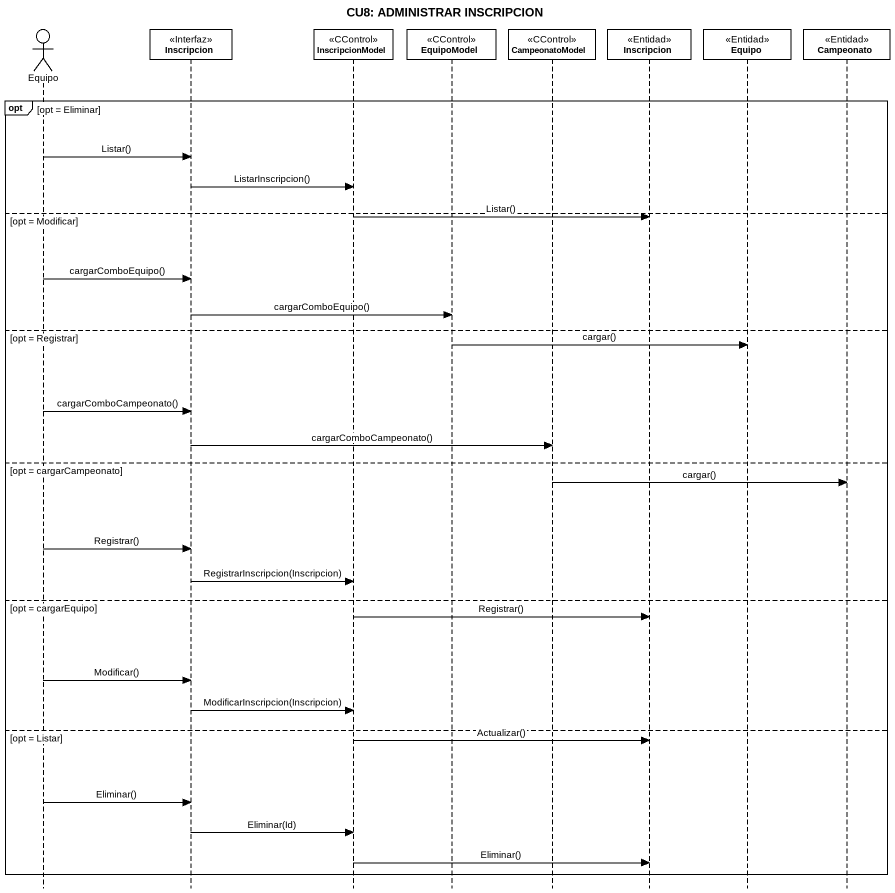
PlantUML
@startuml
title CU8: ADMINISTRAR INSCRIPCION
hide footbox
actor Equipo #FFFFFF
participant Inscripcion <<Interfaz>> #FFFFFF
participant InscripcionModel <<CControl>> #FFFFFF
participant EquipoModel <<CControl>> #FFFFFF
participant CampeonatoModel <<CControl>> #FFFFFF
participant "Inscripcion" as Inscripcion_2 <<Entidad>> #FFFFFF
participant "Equipo" as Equipo_2 <<Entidad>> #FFFFFF
participant Campeonato <<Entidad>> #FFFFFF

opt opt = Eliminar
  Equipo -> Inscripcion : Listar()
  Inscripcion -> InscripcionModel : ListarInscripcion()
else opt = Modificar
  InscripcionModel -> Inscripcion_2 : Listar()
  Equipo -> Inscripcion : cargarComboEquipo()
  Inscripcion -> EquipoModel : cargarComboEquipo()
else opt = Registrar
  EquipoModel -> Equipo_2 : cargar()
  Equipo -> Inscripcion : cargarComboCampeonato()
  Inscripcion -> CampeonatoModel : cargarComboCampeonato()
else opt = cargarCampeonato
  CampeonatoModel -> Campeonato : cargar()
  Equipo -> Inscripcion : Registrar()
  Inscripcion -> InscripcionModel : RegistrarInscripcion(Inscripcion)
else opt = cargarEquipo
  InscripcionModel -> Inscripcion_2 : Registrar()
  Equipo -> Inscripcion : Modificar()
  Inscripcion -> InscripcionModel : ModificarInscripcion(Inscripcion)
else opt = Listar
  InscripcionModel -> Inscripcion_2 : Actualizar()
  Equipo -> Inscripcion : Eliminar()
  Inscripcion -> InscripcionModel : Eliminar(Id)
  InscripcionModel -> Inscripcion_2 : Eliminar()
end
@enduml
